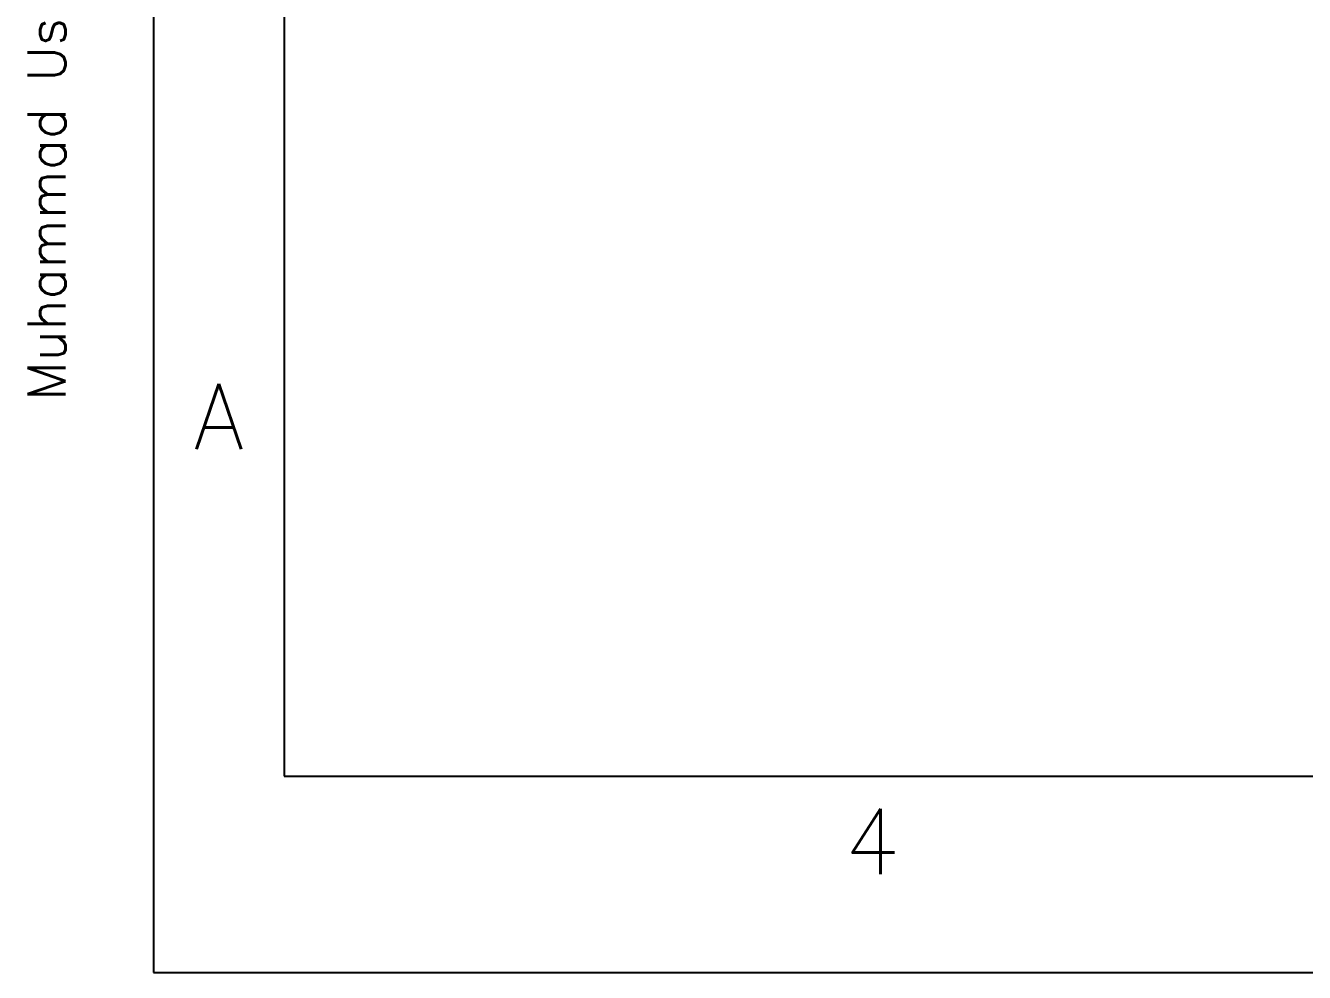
# Model space of a CAD drawing. Header units: inches. Extents: x 3 to 161, y -3 to 114.
# Drawn here: x 2.91 to 38.8, y -3 to 23.55 of the extents above; entities that cross this region are included whole.
import ezdxf
from ezdxf.enums import TextEntityAlignment as Align

# ---------------------------------------------------------------- set-up
doc = ezdxf.new("R2010")
doc.units = ezdxf.units.IN
doc.header["$MEASUREMENT"] = 0
doc.layers.add('Title Block', color=7, linetype='Continuous')
doc.layers.add('Viewport', color=7, linetype='Continuous')
doc.styles.add('Roman', font='romans')
doc.styles.add('WD', font='romans.shx')

# ---------------------------------------------------------------- blocks, each defined once
blk = doc.blocks.new('ANSI_border_C')
at = {"layer": 'Title Block'}
for p, q in [((0, 16), (0, 0)), ((0.5, 15.25), (0.5, 0.75)), ((0.5, 0.75), (20.5, 0.75)), ((0, 0), (21, 0))]:
    blk.add_line(p, q, dxfattribs=at)
at = {"layer": 'Title Block', "style": 'Roman'}
for s, p in [('A', (0.25, 2.125)), ('4', (2.75, 0.5))]:
    blk.add_text(s, height=0.25, dxfattribs=at).set_placement(p, align=Align.MIDDLE_CENTER)
blk = doc.blocks.new('JIC_border_C')
at = {"xscale": 7.334742009448171, "yscale": 7.334742009448171, "zscale": 7.334742009448171}
blk.add_blockref('ANSI_border_C', (6.5, -3), dxfattribs=at)
blk = doc.blocks.new('JIC_tblock_desc_C')
at = {"color": 0, "style": 'Roman', "flags": 8}
for tag, p in [('FNAME', (-20.3492, 6.8195)), ('REVDATE', (-20.3492, 4.1057)), ('USER', (-20.3492, 1.4768))]:
    blk.add_attdef(tag, p, '', height=0.15, rotation=90, dxfattribs=at)
at = {"style": 'WD'}
for tag, p in [('PROJDESC', (-2.125, 1.5)), ('TITLE1', (-2.125, 1.095)), ('TITLE2', (-2.125, 0.785))]:
    blk.add_attdef(tag, text='', height=0.08, dxfattribs=at).set_placement(p, align=Align.CENTER)
for tag, p in [('SIZE', (-4.1624, 0.3198)), ('FSCM_NO', (-3.4004, 0.3365)), ('DWG_NO', (-1.6588, 0.3365)), ('REV', (-0.2648, 0.3031)), ('SHEET', (-0.8829, 0.0925)), ('SCALE', (-3.6344, 0.0688))]:
    blk.add_attdef(tag, p, '', height=0.065, dxfattribs=at)
at = {"style": 'WD', "flags": 1}
blk.add_attdef('WD_TB', (-5.5702, 0.1772), '', height=0.086, dxfattribs=at)

msp = doc.modelspace()

# ---------------------------------------------------------------- block references
ref = msp.add_blockref('JIC_tblock_desc_C', (151.208, 2.501), dxfattribs=dict(xscale=7.13201241998512, yscale=7.13201241998512, zscale=7.13201241998512))
ref.add_attrib('USER', 'Muhammad Usama Rafique', (4.029, 13.033), dxfattribs={"color": 0, "height": 1.0698, "rotation": 90, "style": 'Roman', "flags": 8})
at = {"layer": 'Viewport'}
msp.add_blockref('JIC_border_C', (0, 0), dxfattribs=at)

doc.saveas('drawing.dxf')
